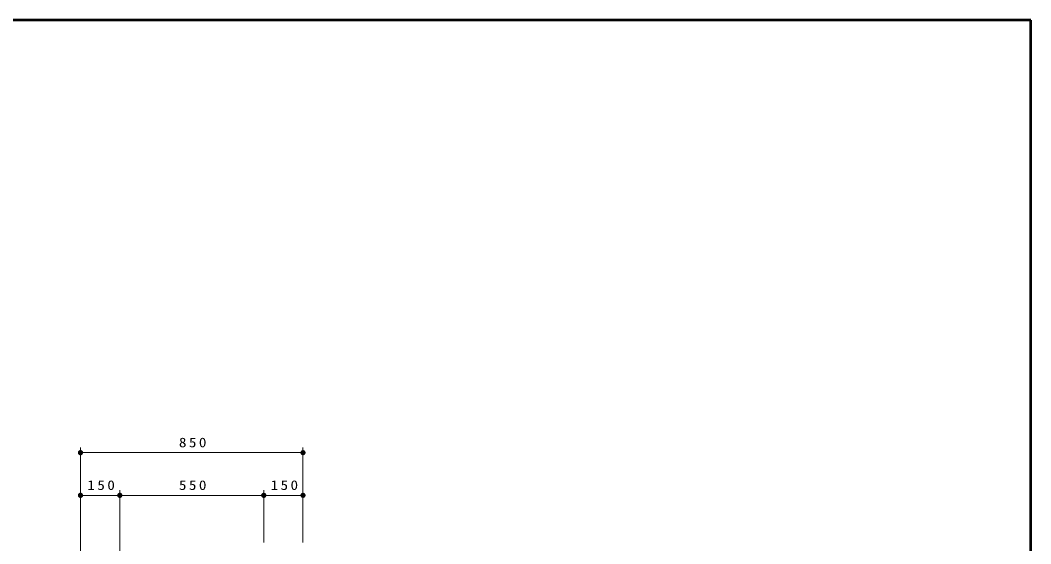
# Model space of a CAD drawing. Units: millimetres on the paper, scale 1:20. Extents: x -385 to 0, y -12 to 267.
# Drawn here: x -193 to 0, y 167 to 267 of the extents above; entities that cross this region are included whole.
import ezdxf

# ---------------------------------------------------------------- set-up
doc = ezdxf.new("R2010")
doc.units = ezdxf.units.MM
doc.layers.add('1_20', color=7, linetype='Continuous', lineweight=13)
doc.layers.add('LY_5', color=7, linetype='Continuous', lineweight=13)
doc.styles.add('ＭＳ ゴシック', font='')
doc.styles.get('ＭＳ ゴシック').set_extended_font_data('MS Gothic')

# ---------------------------------------------------------------- blocks, each defined once
blk = doc.blocks.new('filled_dot')
at = {"color": 0, "linetype": 'Continuous', "lineweight": -2, "const_width": 1.25}
blk.add_lwpolyline([(-0.625, 0, 1), (0.625, 0, 1)], format="xyb", close=True, dxfattribs=at)

msp = doc.modelspace()

# ---------------------------------------------------------------- linework, layer by layer
at = {"layer": '1_20'}
for p, q in [((-181.526, 177.272), (-181.526, 185.422)), ((-139.026, 177.272), (-139.026, 185.422)), ((-181.526, 184.422), (-139.026, 184.422)), ((-181.526, 112.272), (-181.526, 177.272)), ((-181.526, 176.272), (-174.026, 176.272)), ((-174.026, 112.272), (-174.026, 177.272)), ((-174.026, 176.272), (-146.526, 176.272)), ((-146.526, 167.272), (-146.526, 177.272)), ((-146.526, 176.272), (-139.026, 176.272)), ((-139.026, 167.272), (-139.026, 177.272))]:
    msp.add_line(p, q, dxfattribs=at)
at = {"layer": 'LY_5', "lineweight": 50}
for p, q in [((0, 267), (-385, 267)), ((0, 0), (0, 267))]:
    msp.add_line(p, q, dxfattribs=at)

# ---------------------------------------------------------------- block references
at = {"layer": '1_20', "xscale": 0.4, "yscale": 0.4}
for p in [(-181.526, 184.422), (-181.526, 176.272), (-174.026, 176.272), (-146.526, 176.272)]:
    msp.add_blockref('filled_dot', p, dxfattribs=at)
at = {"layer": '1_20', "xscale": 0.4, "yscale": 0.4, "rotation": 180}
for p in [(-139.026, 184.422), (-174.026, 176.272), (-146.526, 176.272), (-139.026, 176.272)]:
    msp.add_blockref('filled_dot', p, dxfattribs=at)

# ---------------------------------------------------------------- texts
at = {"layer": '1_20', "char_height": 1.833, "attachment_point": 8, "style": 'ＭＳ ゴシック'}
for s, insert in [('\\T1.33;\\W1.15;850', (-159.861, 185.422)), ('\\T1.33;\\W1.15;150', (-177.355, 177.272)), ('\\T1.33;\\W1.15;550', (-159.861, 177.272)), ('\\T1.33;\\W1.15;150', (-142.355, 177.272))]:
    msp.add_mtext(s, dxfattribs=dict(at, insert=insert))

doc.saveas('drawing.dxf')
